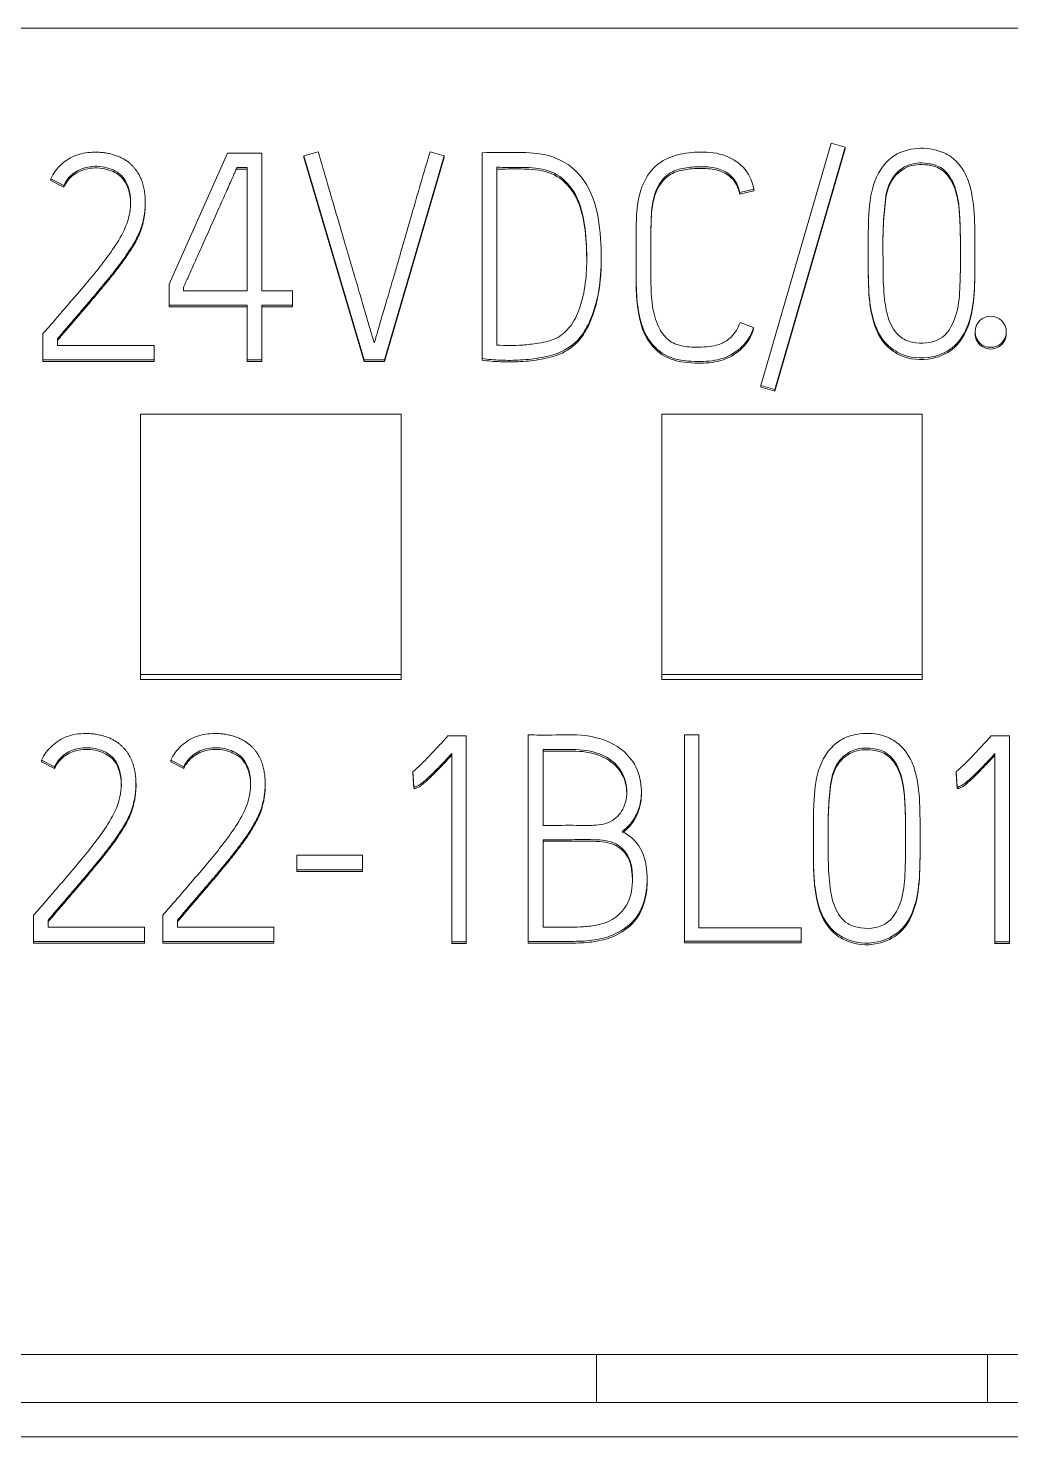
# Model space of a CAD drawing. Header units: millimetres. Extents: x 4137 to 6698, y 1400 to 3585.
# Drawn here: x 6193.38 to 6200.93, y 3361.98 to 3372.79 of the extents above; entities that cross this region are included whole.
import ezdxf

# ---------------------------------------------------------------- set-up
doc = ezdxf.new("R2010")
doc.units = ezdxf.units.MM
doc.layers.add('000-PI-Oprema', color=30, linetype='Continuous', lineweight=5)

msp = doc.modelspace()

# ---------------------------------------------------------------- linework, layer by layer
at = {"layer": '000-PI-Oprema', "color": 0, "linetype": 'ByBlock', "lineweight": 0}
for p, q in [((6211.648, 3372.791), (6186.848, 3372.791)), ((6199.548, 3371.908), (6199.009, 3370.048)), ((6199.117, 3370.017), (6199.656, 3371.877)), ((6199.656, 3371.877), (6199.548, 3371.908)), ((6199.656, 3371.877), (6199.656, 3371.864)), ((6194.914, 3371.831), (6194.466, 3370.827)), ((6195.178, 3371.831), (6194.914, 3371.831)), ((6195.178, 3370.774), (6195.178, 3371.831)), ((6195.611, 3371.842), (6195.502, 3371.811)), ((6195.502, 3371.811), (6195.964, 3370.244)), ((6195.502, 3371.811), (6195.502, 3371.798)), ((6195.502, 3371.798), (6195.964, 3370.231)), ((6196.119, 3370.244), (6196.579, 3371.811)), ((6196.119, 3370.231), (6196.579, 3371.798)), ((6196.579, 3371.811), (6196.47, 3371.842)), ((6196.579, 3371.811), (6196.579, 3371.798)), ((6196.869, 3371.835), (6196.869, 3370.255)), ((6199.117, 3370.004), (6199.656, 3371.864)), ((6194.987, 3371.721), (6194.987, 3371.708)), ((6194.987, 3371.721), (6195.065, 3371.721)), ((6194.987, 3371.708), (6195.065, 3371.708)), ((6195.065, 3371.721), (6195.065, 3370.774)), ((6196.982, 3371.723), (6196.982, 3370.358)), ((6193.558, 3371.635), (6193.558, 3371.622)), ((6193.658, 3371.584), (6193.558, 3371.635)), ((6193.658, 3371.571), (6193.558, 3371.622)), ((6193.658, 3371.584), (6193.658, 3371.571)), ((6198.955, 3371.555), (6198.847, 3371.529)), ((6198.955, 3371.555), (6198.955, 3371.543)), ((6194.284, 3371.442), (6194.284, 3371.455)), ((6198.955, 3371.543), (6198.847, 3371.516)), ((6198.847, 3371.529), (6198.847, 3371.516)), ((6198.052, 3371.194), (6198.052, 3371.181)), ((6199.833, 3371.124), (6199.833, 3371.111)), ((6197.784, 3371.017), (6197.784, 3371.03)), ((6198.052, 3371.059), (6198.052, 3371.072)), ((6200.652, 3371.08), (6200.652, 3371.093)), ((6194.466, 3370.827), (6194.466, 3370.664)), ((6194.577, 3370.774), (6194.577, 3370.803)), ((6194.577, 3370.79), (6194.58, 3370.797)), ((6198.051, 3370.894), (6198.051, 3370.881)), ((6195.065, 3370.774), (6194.577, 3370.774)), ((6195.414, 3370.774), (6195.178, 3370.774)), ((6195.414, 3370.664), (6195.414, 3370.774)), ((6194.466, 3370.664), (6194.466, 3370.651)), ((6194.466, 3370.664), (6195.065, 3370.664)), ((6194.466, 3370.651), (6195.065, 3370.651)), ((6195.065, 3370.664), (6195.065, 3370.244)), ((6195.178, 3370.244), (6195.178, 3370.664)), ((6195.178, 3370.664), (6195.414, 3370.664)), ((6195.178, 3370.651), (6195.414, 3370.651)), ((6195.414, 3370.664), (6195.414, 3370.651)), ((6198.849, 3370.532), (6198.953, 3370.494)), ((6198.953, 3370.494), (6198.953, 3370.482)), ((6193.498, 3370.244), (6193.498, 3370.446)), ((6193.609, 3370.406), (6193.609, 3370.354)), ((6200.653, 3370.46), (6200.653, 3370.447)), ((6200.893, 3370.447), (6200.893, 3370.46)), ((6193.609, 3370.354), (6194.351, 3370.354)), ((6194.351, 3370.354), (6194.351, 3370.244)), ((6196.869, 3370.255), (6196.869, 3370.242)), ((6193.498, 3370.244), (6193.498, 3370.231)), ((6194.351, 3370.244), (6193.498, 3370.244)), ((6194.351, 3370.231), (6193.498, 3370.231)), ((6194.351, 3370.244), (6194.351, 3370.231)), ((6195.065, 3370.244), (6195.178, 3370.244)), ((6195.065, 3370.244), (6195.065, 3370.231)), ((6195.065, 3370.231), (6195.178, 3370.231)), ((6195.178, 3370.244), (6195.178, 3370.231)), ((6195.964, 3370.244), (6196.119, 3370.244)), ((6195.964, 3370.244), (6195.964, 3370.231)), ((6195.964, 3370.231), (6196.119, 3370.231)), ((6196.119, 3370.244), (6196.119, 3370.231)), ((6199.009, 3370.048), (6199.117, 3370.017)), ((6199.009, 3370.048), (6199.009, 3370.035)), ((6199.009, 3370.035), (6199.117, 3370.004)), ((6199.117, 3370.017), (6199.117, 3370.004)), ((6194.248, 3369.827), (6194.248, 3367.828)), ((6196.248, 3369.827), (6194.248, 3369.827)), ((6196.248, 3367.828), (6196.248, 3369.827)), ((6198.248, 3369.827), (6198.248, 3367.828)), ((6200.248, 3369.827), (6198.248, 3369.827)), ((6200.248, 3367.828), (6200.248, 3369.827)), ((6194.248, 3367.828), (6196.248, 3367.828)), ((6194.248, 3367.828), (6194.248, 3367.79)), ((6194.248, 3367.79), (6196.248, 3367.79)), ((6196.248, 3367.828), (6196.248, 3367.79)), ((6198.248, 3367.828), (6198.248, 3367.79)), ((6198.248, 3367.828), (6200.248, 3367.828)), ((6198.248, 3367.79), (6200.248, 3367.79)), ((6200.248, 3367.828), (6200.248, 3367.79)), ((6196.607, 3367.358), (6196.747, 3367.358)), ((6196.747, 3367.358), (6196.747, 3365.778)), ((6197.224, 3365.78), (6197.224, 3367.365)), ((6198.424, 3367.365), (6198.424, 3365.782)), ((6198.534, 3367.365), (6198.424, 3367.365)), ((6198.534, 3365.884), (6198.534, 3367.365)), ((6200.777, 3367.358), (6200.917, 3367.358)), ((6200.917, 3367.358), (6200.917, 3365.778)), ((6196.636, 3365.778), (6196.636, 3367.222)), ((6197.337, 3367.253), (6197.337, 3366.671)), ((6200.806, 3365.778), (6200.806, 3367.222)), ((6193.487, 3367.171), (6193.487, 3367.158)), ((6193.587, 3367.12), (6193.487, 3367.171)), ((6193.587, 3367.108), (6193.487, 3367.158)), ((6193.587, 3367.12), (6193.587, 3367.108)), ((6194.479, 3367.171), (6194.479, 3367.158)), ((6194.579, 3367.12), (6194.479, 3367.171)), ((6194.579, 3367.108), (6194.479, 3367.158)), ((6194.579, 3367.12), (6194.579, 3367.108)), ((6196.338, 3367.084), (6196.338, 3367.071)), ((6196.345, 3366.966), (6196.338, 3367.084)), ((6196.345, 3366.954), (6196.338, 3367.071)), ((6200.508, 3367.084), (6200.508, 3367.071)), ((6200.515, 3366.966), (6200.508, 3367.084)), ((6200.515, 3366.954), (6200.508, 3367.071)), ((6194.213, 3366.979), (6194.213, 3366.992)), ((6195.204, 3366.979), (6195.204, 3366.992)), ((6196.345, 3366.966), (6196.345, 3366.954)), ((6198.092, 3366.916), (6198.092, 3366.937)), ((6200.515, 3366.966), (6200.515, 3366.954)), ((6199.412, 3366.631), (6199.412, 3366.618)), ((6200.231, 3366.587), (6200.231, 3366.6)), ((6197.337, 3366.561), (6197.337, 3365.89)), ((6195.446, 3366.443), (6195.446, 3366.33)), ((6195.952, 3366.443), (6195.446, 3366.443)), ((6195.952, 3366.33), (6195.952, 3366.443)), ((6195.446, 3366.33), (6195.446, 3366.318)), ((6195.446, 3366.33), (6195.952, 3366.33)), ((6195.446, 3366.318), (6195.952, 3366.318)), ((6195.952, 3366.33), (6195.952, 3366.318)), ((6198.137, 3366.245), (6198.137, 3366.257)), ((6193.427, 3365.78), (6193.427, 3365.982)), ((6193.538, 3365.943), (6193.538, 3365.89)), ((6194.419, 3365.78), (6194.419, 3365.982)), ((6194.53, 3365.943), (6194.53, 3365.89)), ((6193.538, 3365.89), (6194.279, 3365.89)), ((6194.279, 3365.89), (6194.279, 3365.78)), ((6194.53, 3365.89), (6195.271, 3365.89)), ((6195.271, 3365.89), (6195.271, 3365.78)), ((6199.318, 3365.884), (6198.534, 3365.884)), ((6199.318, 3365.782), (6199.318, 3365.884)), ((6193.427, 3365.78), (6193.427, 3365.767)), ((6194.279, 3365.78), (6193.427, 3365.78)), ((6194.279, 3365.767), (6193.427, 3365.767)), ((6194.279, 3365.78), (6194.279, 3365.767)), ((6194.419, 3365.78), (6194.419, 3365.767)), ((6195.271, 3365.78), (6194.419, 3365.78)), ((6195.271, 3365.767), (6194.419, 3365.767)), ((6195.271, 3365.78), (6195.271, 3365.767)), ((6196.747, 3365.778), (6196.636, 3365.778)), ((6196.636, 3365.778), (6196.636, 3365.765)), ((6196.747, 3365.765), (6196.636, 3365.765)), ((6196.747, 3365.778), (6196.747, 3365.765)), ((6197.224, 3365.78), (6197.224, 3365.767)), ((6198.424, 3365.782), (6198.424, 3365.769)), ((6198.424, 3365.782), (6199.318, 3365.782)), ((6198.424, 3365.769), (6199.318, 3365.769)), ((6199.318, 3365.782), (6199.318, 3365.769)), ((6200.806, 3365.778), (6200.806, 3365.765)), ((6200.917, 3365.778), (6200.806, 3365.778)), ((6200.917, 3365.765), (6200.806, 3365.765)), ((6200.917, 3365.778), (6200.917, 3365.765)), ((6211.648, 3362.608), (6186.848, 3362.608)), ((6197.748, 3362.608), (6197.748, 3362.24)), ((6200.748, 3362.608), (6200.748, 3362.24)), ((6211.748, 3362.24), (6186.748, 3362.24)), ((6211.748, 3361.977), (6186.748, 3361.977))]:
    msp.add_line(p, q, dxfattribs=at)
msp.add_ellipse((6200.773, 3370.46), major_axis=(-0.12, 0), ratio=0.991902, dxfattribs=at)
msp.add_ellipse((6200.773, 3370.447), major_axis=(-0.12, 0), ratio=0.991902, start_param=0, end_param=3.141593, dxfattribs=at)
for points, knots in [([(6200.163, 3371.862), (6200.12, 3371.854), (6199.996, 3371.814), (6199.862, 3371.622), (6199.83, 3371.324), (6199.834, 3371.027), (6199.833, 3370.772), (6199.863, 3370.562), (6199.923, 3370.397), (6200.104, 3370.263), (6200.307, 3370.244), (6200.511, 3370.339), (6200.621, 3370.533), (6200.652, 3370.766), (6200.652, 3371.021), (6200.653, 3371.275), (6200.641, 3371.488), (6200.588, 3371.673), (6200.497, 3371.799), (6200.337, 3371.871), (6200.226, 3371.874), (6200.163, 3371.862)], [0, 0, 0, 0, 0.03125, 0.09375, 0.15625, 0.25, 0.3125, 0.34375, 0.40625, 0.4375, 0.5, 0.546875, 0.59375, 0.65625, 0.71875, 0.78125, 0.84375, 0.875, 0.921875, 0.953125, 1, 1, 1, 1]), ([(6193.558, 3371.635), (6193.578, 3371.678), (6193.634, 3371.753), (6193.756, 3371.827), (6193.864, 3371.841), (6193.939, 3371.838), (6193.979, 3371.834), (6194.015, 3371.827), (6194.048, 3371.817), (6194.078, 3371.806), (6194.105, 3371.794), (6194.13, 3371.78), (6194.152, 3371.765), (6194.171, 3371.749), (6194.187, 3371.732), (6194.202, 3371.715), (6194.22, 3371.693), (6194.239, 3371.663), (6194.257, 3371.624), (6194.269, 3371.583), (6194.278, 3371.541), (6194.283, 3371.499), (6194.284, 3371.458), (6194.283, 3371.419), (6194.28, 3371.381), (6194.274, 3371.344), (6194.267, 3371.309), (6194.258, 3371.275), (6194.244, 3371.236), (6194.224, 3371.19), (6194.195, 3371.135), (6194.158, 3371.077), (6194.114, 3371.014), (6194.065, 3370.948), (6194.01, 3370.879), (6193.951, 3370.807), (6193.887, 3370.731), (6193.821, 3370.653), (6193.751, 3370.573), (6193.681, 3370.49), (6193.633, 3370.434), (6193.609, 3370.406)], [0, 0, 0, 0, 0.061339, 0.118477, 0.180647, 0.199061, 0.216082, 0.231833, 0.246526, 0.260308, 0.273254, 0.285426, 0.29689, 0.307753, 0.31802, 0.327627, 0.336606, 0.355189, 0.37361, 0.392165, 0.410785, 0.42927, 0.447741, 0.464235, 0.480574, 0.496814, 0.51268, 0.527892, 0.542508, 0.566365, 0.593275, 0.623397, 0.656474, 0.692185, 0.730563, 0.771282, 0.814001, 0.858722, 0.904903, 0.951996, 1, 1, 1, 1]), ([(6196.042, 3370.376), (6196.039, 3370.382), (6196.034, 3370.399), (6196.024, 3370.431), (6196.012, 3370.473), (6195.996, 3370.526), (6195.978, 3370.587), (6195.959, 3370.654), (6195.937, 3370.727), (6195.915, 3370.806), (6195.89, 3370.889), (6195.865, 3370.975), (6195.839, 3371.063), (6195.8, 3371.193), (6195.749, 3371.37), (6195.681, 3371.601), (6195.635, 3371.76), (6195.611, 3371.842)], [0, 0, 0, 0, 0.013272, 0.034859, 0.06476, 0.101229, 0.142516, 0.188621, 0.238884, 0.292645, 0.349905, 0.409112, 0.468717, 0.528719, 0.675164, 0.832258, 1, 1, 1, 1]), ([(6196.47, 3371.842), (6196.445, 3371.76), (6196.399, 3371.601), (6196.331, 3371.37), (6196.28, 3371.193), (6196.243, 3371.063), (6196.218, 3370.975), (6196.193, 3370.889), (6196.168, 3370.806), (6196.145, 3370.727), (6196.123, 3370.654), (6196.103, 3370.587), (6196.085, 3370.526), (6196.07, 3370.473), (6196.058, 3370.431), (6196.049, 3370.399), (6196.044, 3370.382), (6196.042, 3370.376)], [0, 0, 0, 0, 0.167989, 0.325145, 0.471471, 0.531274, 0.590769, 0.649955, 0.70726, 0.76111, 0.811506, 0.857719, 0.899023, 0.935417, 0.96522, 0.986746, 1, 1, 1, 1]), ([(6196.869, 3370.255), (6196.916, 3370.248), (6197.015, 3370.24), (6197.167, 3370.241), (6197.319, 3370.259), (6197.479, 3370.296), (6197.614, 3370.391), (6197.693, 3370.527), (6197.749, 3370.68), (6197.785, 3370.885), (6197.786, 3371.153), (6197.753, 3371.449), (6197.611, 3371.716), (6197.36, 3371.836), (6197.112, 3371.837), (6196.951, 3371.839), (6196.869, 3371.835)], [0, 0, 0, 0, 0.048928, 0.10152, 0.156673, 0.206259, 0.270351, 0.31956, 0.366981, 0.439378, 0.534587, 0.645045, 0.746603, 0.832762, 0.916147, 1, 1, 1, 1]), ([(6198.953, 3370.494), (6198.946, 3370.469), (6198.919, 3370.406), (6198.833, 3370.305), (6198.681, 3370.234), (6198.491, 3370.229), (6198.291, 3370.25), (6198.129, 3370.395), (6198.068, 3370.591), (6198.049, 3370.8), (6198.053, 3371.011), (6198.051, 3371.216), (6198.054, 3371.421), (6198.097, 3371.616), (6198.213, 3371.757), (6198.361, 3371.824), (6198.527, 3371.845), (6198.715, 3371.835), (6198.889, 3371.733), (6198.941, 3371.623), (6198.955, 3371.555)], [0, 0, 0, 0, 0.023749, 0.063372, 0.118592, 0.172501, 0.236244, 0.297229, 0.359591, 0.421629, 0.490644, 0.554667, 0.610982, 0.680492, 0.733777, 0.772528, 0.826559, 0.886213, 0.942216, 1, 1, 1, 1]), ([(6193.498, 3370.446), (6193.528, 3370.48), (6193.583, 3370.543), (6193.666, 3370.639), (6193.761, 3370.749), (6193.866, 3370.871), (6193.974, 3371.007), (6194.074, 3371.147), (6194.159, 3371.306), (6194.183, 3371.488), (6194.131, 3371.659), (6193.985, 3371.731), (6193.849, 3371.736), (6193.725, 3371.683), (6193.677, 3371.622), (6193.658, 3371.584)], [0, 0, 0, 0, 0.068794, 0.128406, 0.193582, 0.291346, 0.373604, 0.45943, 0.554437, 0.645803, 0.738171, 0.803969, 0.878932, 0.940491, 1, 1, 1, 1]), ([(6194.171, 3371.438), (6194.171, 3371.45), (6194.168, 3371.525), (6194.131, 3371.647), (6193.985, 3371.718), (6193.849, 3371.724), (6193.725, 3371.671), (6193.677, 3371.609), (6193.658, 3371.571)], [0, 0, 0, 0, 0.051721, 0.299015, 0.475174, 0.675868, 0.840679, 1, 1, 1, 1]), ([(6194.577, 3370.803), (6194.578, 3370.806), (6194.584, 3370.817), (6194.594, 3370.84), (6194.611, 3370.876), (6194.632, 3370.923), (6194.656, 3370.977), (6194.683, 3371.038), (6194.713, 3371.104), (6194.744, 3371.174), (6194.777, 3371.246), (6194.809, 3371.319), (6194.841, 3371.39), (6194.871, 3371.458), (6194.899, 3371.521), (6194.925, 3371.579), (6194.947, 3371.629), (6194.965, 3371.67), (6194.978, 3371.7), (6194.985, 3371.715), (6194.987, 3371.721)], [0, 0, 0, 0, 0.010734, 0.036404, 0.077011, 0.128795, 0.187998, 0.254619, 0.326966, 0.403344, 0.483752, 0.564544, 0.642072, 0.716335, 0.785641, 0.848294, 0.904294, 0.950045, 0.981947, 1, 1, 1, 1]), ([(6196.982, 3370.358), (6197.049, 3370.353), (6197.155, 3370.354), (6197.313, 3370.372), (6197.455, 3370.403), (6197.567, 3370.516), (6197.634, 3370.671), (6197.67, 3370.858), (6197.675, 3371.079), (6197.661, 3371.31), (6197.594, 3371.537), (6197.433, 3371.698), (6197.241, 3371.725), (6197.094, 3371.722), (6197.012, 3371.723), (6196.982, 3371.723)], [0, 0, 0, 0, 0.085013, 0.135874, 0.205821, 0.265138, 0.333279, 0.422662, 0.50952, 0.618636, 0.722487, 0.80996, 0.894466, 0.962458, 1, 1, 1, 1]), ([(6197.672, 3371.012), (6197.672, 3371.025), (6197.671, 3371.121), (6197.661, 3371.297), (6197.594, 3371.525), (6197.433, 3371.685), (6197.241, 3371.712), (6197.094, 3371.71), (6197.012, 3371.71), (6196.982, 3371.71)], [0, 0, 0, 0, 0.030851, 0.246457, 0.451657, 0.624495, 0.791473, 0.92582, 1, 1, 1, 1]), ([(6198.847, 3371.529), (6198.836, 3371.58), (6198.8, 3371.656), (6198.681, 3371.721), (6198.559, 3371.73), (6198.44, 3371.723), (6198.317, 3371.696), (6198.213, 3371.593), (6198.167, 3371.426), (6198.165, 3371.245), (6198.166, 3371.05), (6198.164, 3370.856), (6198.169, 3370.667), (6198.21, 3370.508), (6198.288, 3370.391), (6198.415, 3370.341), (6198.554, 3370.341), (6198.689, 3370.351), (6198.796, 3370.425), (6198.834, 3370.487), (6198.849, 3370.532)], [0, 0, 0, 0, 0.052928, 0.097969, 0.144851, 0.190624, 0.232935, 0.284925, 0.348337, 0.424764, 0.49245, 0.572241, 0.64631, 0.708712, 0.757514, 0.801091, 0.856423, 0.915681, 0.949914, 1, 1, 1, 1]), ([(6198.847, 3371.516), (6198.836, 3371.568), (6198.8, 3371.644), (6198.681, 3371.708), (6198.559, 3371.717), (6198.44, 3371.71), (6198.317, 3371.683), (6198.213, 3371.58), (6198.167, 3371.414), (6198.165, 3371.232), (6198.166, 3371.062), (6198.165, 3370.958), (6198.165, 3370.913)], [0, 0, 0, 0, 0.097342, 0.180178, 0.266401, 0.350584, 0.428399, 0.524015, 0.640638, 0.781197, 0.905681, 1, 1, 1, 1]), ([(6200.389, 3371.721), (6200.359, 3371.739), (6200.27, 3371.762), (6200.124, 3371.754), (6199.982, 3371.62), (6199.957, 3371.422), (6199.944, 3371.215), (6199.947, 3371.038), (6199.947, 3370.862), (6199.955, 3370.704), (6199.989, 3370.531), (6200.073, 3370.406), (6200.233, 3370.361), (6200.424, 3370.389), (6200.526, 3370.609), (6200.541, 3370.846), (6200.541, 3371.095), (6200.539, 3371.322), (6200.524, 3371.498), (6200.48, 3371.634), (6200.419, 3371.703), (6200.389, 3371.721)], [0, 0, 0, 0, 0.03125, 0.078125, 0.125, 0.1875, 0.25, 0.3125, 0.34375, 0.40625, 0.453125, 0.5, 0.53125, 0.59375, 0.65625, 0.71875, 0.8125, 0.875, 0.921875, 0.96875, 1, 1, 1, 1]), ([(6200.389, 3371.708), (6200.359, 3371.727), (6200.27, 3371.75), (6200.124, 3371.742), (6199.982, 3371.608), (6199.957, 3371.409), (6199.946, 3371.245), (6199.946, 3371.148), (6199.946, 3371.122)], [0, 0, 0, 0, 0.114194, 0.285486, 0.456777, 0.685166, 0.913555, 1, 1, 1, 1]), ([(6200.541, 3371.034), (6200.541, 3371.062), (6200.541, 3371.16), (6200.539, 3371.31), (6200.524, 3371.485), (6200.48, 3371.621), (6200.419, 3371.69), (6200.389, 3371.708)], [0, 0, 0, 0, 0.115044, 0.410029, 0.631268, 0.852507, 1, 1, 1, 1]), ([(6194.284, 3371.444), (6194.284, 3371.444), (6194.284, 3371.431), (6194.283, 3371.406), (6194.28, 3371.368), (6194.274, 3371.332), (6194.267, 3371.296), (6194.258, 3371.262), (6194.244, 3371.223), (6194.224, 3371.177), (6194.195, 3371.122), (6194.158, 3371.064), (6194.114, 3371.002), (6194.065, 3370.936), (6194.01, 3370.866), (6193.951, 3370.794), (6193.887, 3370.719), (6193.821, 3370.64), (6193.751, 3370.56), (6193.681, 3370.477), (6193.633, 3370.422), (6193.609, 3370.394)], [0, 0, 0, 0, 0.000351, 0.030208, 0.059783, 0.089178, 0.117897, 0.145433, 0.17189, 0.215074, 0.263783, 0.318309, 0.378181, 0.442821, 0.512289, 0.585996, 0.663321, 0.744272, 0.827864, 0.913107, 1, 1, 1, 1]), ([(6196.869, 3370.242), (6196.916, 3370.236), (6197.015, 3370.228), (6197.167, 3370.228), (6197.319, 3370.246), (6197.479, 3370.283), (6197.614, 3370.378), (6197.693, 3370.514), (6197.749, 3370.667), (6197.778, 3370.837), (6197.784, 3370.962), (6197.784, 3371.017)], [0, 0, 0, 0, 0.098443, 0.204258, 0.315227, 0.414995, 0.543949, 0.642959, 0.738369, 0.884032, 1, 1, 1, 1]), ([(6199.833, 3371.111), (6199.833, 3371.065), (6199.834, 3370.934), (6199.833, 3370.76), (6199.863, 3370.55), (6199.923, 3370.384), (6200.104, 3370.25), (6200.307, 3370.232), (6200.511, 3370.326), (6200.621, 3370.52), (6200.652, 3370.754), (6200.652, 3370.947), (6200.652, 3371.056), (6200.652, 3371.08)], [0, 0, 0, 0, 0.065476, 0.18556, 0.245602, 0.365686, 0.425728, 0.545812, 0.635875, 0.725938, 0.846022, 0.966106, 1, 1, 1, 1]), ([(6198.953, 3370.482), (6198.946, 3370.457), (6198.919, 3370.393), (6198.833, 3370.293), (6198.681, 3370.221), (6198.491, 3370.217), (6198.291, 3370.237), (6198.129, 3370.383), (6198.068, 3370.579), (6198.052, 3370.747), (6198.051, 3370.848), (6198.051, 3370.881)], [0, 0, 0, 0, 0.052439, 0.139927, 0.261857, 0.380889, 0.521635, 0.656293, 0.793992, 0.930972, 1, 1, 1, 1]), ([(6193.487, 3367.171), (6193.506, 3367.214), (6193.563, 3367.289), (6193.684, 3367.364), (6193.793, 3367.378), (6193.868, 3367.375), (6193.907, 3367.371), (6193.943, 3367.363), (6193.976, 3367.354), (6194.006, 3367.343), (6194.034, 3367.33), (6194.058, 3367.316), (6194.08, 3367.301), (6194.099, 3367.285), (6194.116, 3367.268), (6194.131, 3367.252), (6194.149, 3367.229), (6194.167, 3367.199), (6194.185, 3367.16), (6194.198, 3367.119), (6194.206, 3367.078), (6194.211, 3367.035), (6194.213, 3366.994), (6194.212, 3366.955), (6194.208, 3366.918), (6194.203, 3366.881), (6194.195, 3366.845), (6194.186, 3366.811), (6194.173, 3366.772), (6194.153, 3366.726), (6194.123, 3366.672), (6194.086, 3366.613), (6194.043, 3366.551), (6193.994, 3366.485), (6193.939, 3366.416), (6193.879, 3366.343), (6193.816, 3366.268), (6193.749, 3366.19), (6193.68, 3366.109), (6193.609, 3366.027), (6193.562, 3365.971), (6193.538, 3365.943)], [0, 0, 0, 0, 0.061339, 0.118477, 0.180647, 0.199061, 0.216082, 0.231833, 0.246526, 0.260308, 0.273254, 0.285426, 0.29689, 0.307753, 0.31802, 0.327627, 0.336606, 0.355189, 0.37361, 0.392165, 0.410785, 0.42927, 0.447741, 0.464235, 0.480574, 0.496814, 0.51268, 0.527892, 0.542508, 0.566365, 0.593275, 0.623397, 0.656474, 0.692185, 0.730563, 0.771282, 0.814001, 0.858722, 0.904903, 0.951996, 1, 1, 1, 1]), ([(6194.479, 3367.171), (6194.498, 3367.214), (6194.555, 3367.289), (6194.676, 3367.364), (6194.785, 3367.378), (6194.86, 3367.375), (6194.899, 3367.371), (6194.935, 3367.363), (6194.968, 3367.354), (6194.998, 3367.343), (6195.026, 3367.33), (6195.05, 3367.316), (6195.072, 3367.301), (6195.091, 3367.285), (6195.108, 3367.268), (6195.123, 3367.252), (6195.141, 3367.229), (6195.159, 3367.199), (6195.177, 3367.16), (6195.19, 3367.119), (6195.198, 3367.078), (6195.203, 3367.035), (6195.205, 3366.994), (6195.204, 3366.955), (6195.2, 3366.918), (6195.195, 3366.881), (6195.187, 3366.845), (6195.178, 3366.811), (6195.165, 3366.772), (6195.145, 3366.726), (6195.115, 3366.672), (6195.078, 3366.613), (6195.035, 3366.551), (6194.985, 3366.485), (6194.931, 3366.416), (6194.871, 3366.343), (6194.808, 3366.268), (6194.741, 3366.19), (6194.672, 3366.109), (6194.601, 3366.027), (6194.554, 3365.971), (6194.53, 3365.943)], [0, 0, 0, 0, 0.061339, 0.118477, 0.180647, 0.199061, 0.216082, 0.231833, 0.246526, 0.260308, 0.273254, 0.285426, 0.29689, 0.307753, 0.31802, 0.327627, 0.336606, 0.355189, 0.37361, 0.392165, 0.410785, 0.42927, 0.447741, 0.464235, 0.480574, 0.496814, 0.51268, 0.527892, 0.542508, 0.566365, 0.593275, 0.623397, 0.656474, 0.692185, 0.730563, 0.771282, 0.814001, 0.858722, 0.904903, 0.951996, 1, 1, 1, 1]), ([(6196.338, 3367.084), (6196.357, 3367.099), (6196.402, 3367.139), (6196.469, 3367.209), (6196.54, 3367.284), (6196.586, 3367.335), (6196.607, 3367.358)], [0, 0, 0, 0, 0.194145, 0.465142, 0.75263, 1, 1, 1, 1]), ([(6197.224, 3367.365), (6197.283, 3367.365), (6197.429, 3367.362), (6197.662, 3367.376), (6197.897, 3367.304), (6198.052, 3367.149), (6198.102, 3366.968), (6198.084, 3366.806), (6198.021, 3366.692), (6197.97, 3366.643), (6197.945, 3366.625)], [0, 0, 0, 0, 0.121799, 0.300471, 0.478612, 0.608153, 0.736749, 0.853072, 0.938599, 1, 1, 1, 1]), ([(6199.742, 3367.369), (6199.699, 3367.361), (6199.575, 3367.321), (6199.441, 3367.129), (6199.409, 3366.831), (6199.413, 3366.535), (6199.412, 3366.28), (6199.442, 3366.07), (6199.502, 3365.905), (6199.684, 3365.77), (6199.886, 3365.752), (6200.09, 3365.847), (6200.2, 3366.04), (6200.231, 3366.274), (6200.231, 3366.528), (6200.232, 3366.782), (6200.22, 3366.995), (6200.167, 3367.181), (6200.076, 3367.306), (6199.916, 3367.379), (6199.805, 3367.381), (6199.742, 3367.369)], [0, 0, 0, 0, 0.03125, 0.09375, 0.15625, 0.25, 0.3125, 0.34375, 0.40625, 0.4375, 0.5, 0.546875, 0.59375, 0.65625, 0.71875, 0.78125, 0.84375, 0.875, 0.921875, 0.953125, 1, 1, 1, 1]), ([(6200.508, 3367.084), (6200.527, 3367.099), (6200.572, 3367.139), (6200.639, 3367.209), (6200.71, 3367.284), (6200.756, 3367.335), (6200.777, 3367.358)], [0, 0, 0, 0, 0.194145, 0.465142, 0.75263, 1, 1, 1, 1]), ([(6193.427, 3365.982), (6193.457, 3366.016), (6193.512, 3366.08), (6193.595, 3366.175), (6193.69, 3366.286), (6193.794, 3366.408), (6193.902, 3366.544), (6194.003, 3366.683), (6194.088, 3366.842), (6194.112, 3367.025), (6194.06, 3367.196), (6193.914, 3367.267), (6193.778, 3367.273), (6193.653, 3367.22), (6193.605, 3367.158), (6193.587, 3367.12)], [0, 0, 0, 0, 0.068794, 0.128406, 0.193582, 0.291346, 0.373604, 0.45943, 0.554437, 0.645803, 0.738171, 0.803969, 0.878932, 0.940491, 1, 1, 1, 1]), ([(6194.1, 3366.974), (6194.1, 3366.987), (6194.097, 3367.061), (6194.06, 3367.183), (6193.914, 3367.254), (6193.778, 3367.26), (6193.653, 3367.207), (6193.605, 3367.145), (6193.587, 3367.108)], [0, 0, 0, 0, 0.051721, 0.299015, 0.475174, 0.675868, 0.840679, 1, 1, 1, 1]), ([(6194.419, 3365.982), (6194.448, 3366.016), (6194.504, 3366.08), (6194.587, 3366.175), (6194.682, 3366.286), (6194.786, 3366.408), (6194.894, 3366.544), (6194.995, 3366.683), (6195.08, 3366.842), (6195.104, 3367.025), (6195.052, 3367.196), (6194.906, 3367.267), (6194.77, 3367.273), (6194.645, 3367.22), (6194.597, 3367.158), (6194.579, 3367.12)], [0, 0, 0, 0, 0.068794, 0.128406, 0.193582, 0.291346, 0.373604, 0.45943, 0.554437, 0.645803, 0.738171, 0.803969, 0.878932, 0.940491, 1, 1, 1, 1]), ([(6195.092, 3366.974), (6195.092, 3366.987), (6195.089, 3367.061), (6195.052, 3367.183), (6194.906, 3367.254), (6194.77, 3367.26), (6194.645, 3367.207), (6194.597, 3367.145), (6194.579, 3367.108)], [0, 0, 0, 0, 0.051721, 0.299015, 0.475174, 0.675868, 0.840679, 1, 1, 1, 1]), ([(6196.636, 3367.222), (6196.618, 3367.203), (6196.585, 3367.167), (6196.539, 3367.119), (6196.5, 3367.08), (6196.467, 3367.048), (6196.439, 3367.022), (6196.416, 3367.002), (6196.397, 3366.987), (6196.382, 3366.977), (6196.37, 3366.971), (6196.36, 3366.968), (6196.352, 3366.967), (6196.347, 3366.966), (6196.345, 3366.966)], [0, 0, 0, 0, 0.200504, 0.370797, 0.510902, 0.6264, 0.722885, 0.800448, 0.861213, 0.907383, 0.939504, 0.963232, 0.983337, 1, 1, 1, 1]), ([(6197.337, 3366.671), (6197.385, 3366.671), (6197.471, 3366.671), (6197.6, 3366.672), (6197.73, 3366.667), (6197.874, 3366.69), (6197.973, 3366.813), (6197.988, 3366.957), (6197.944, 3367.099), (6197.829, 3367.205), (6197.656, 3367.259), (6197.488, 3367.251), (6197.377, 3367.253), (6197.337, 3367.253)], [0, 0, 0, 0, 0.089881, 0.159215, 0.241238, 0.333496, 0.41712, 0.515535, 0.593949, 0.688978, 0.794399, 0.924872, 1, 1, 1, 1]), ([(6197.979, 3366.915), (6197.979, 3366.928), (6197.976, 3366.983), (6197.944, 3367.087), (6197.829, 3367.192), (6197.656, 3367.247), (6197.488, 3367.238), (6197.377, 3367.24), (6197.337, 3367.24)], [0, 0, 0, 0, 0.046506, 0.200835, 0.387866, 0.595348, 0.852137, 1, 1, 1, 1]), ([(6199.968, 3367.228), (6199.938, 3367.247), (6199.849, 3367.27), (6199.703, 3367.262), (6199.561, 3367.128), (6199.536, 3366.929), (6199.523, 3366.722), (6199.526, 3366.545), (6199.526, 3366.37), (6199.534, 3366.211), (6199.568, 3366.039), (6199.652, 3365.914), (6199.812, 3365.868), (6200.003, 3365.896), (6200.105, 3366.116), (6200.12, 3366.354), (6200.12, 3366.602), (6200.118, 3366.83), (6200.103, 3367.005), (6200.059, 3367.141), (6199.998, 3367.21), (6199.968, 3367.228)], [0, 0, 0, 0, 0.03125, 0.078125, 0.125, 0.1875, 0.25, 0.3125, 0.34375, 0.40625, 0.453125, 0.5, 0.53125, 0.59375, 0.65625, 0.71875, 0.8125, 0.875, 0.921875, 0.96875, 1, 1, 1, 1]), ([(6199.968, 3367.216), (6199.938, 3367.234), (6199.849, 3367.257), (6199.703, 3367.249), (6199.561, 3367.115), (6199.536, 3366.916), (6199.525, 3366.752), (6199.525, 3366.656), (6199.525, 3366.629)], [0, 0, 0, 0, 0.114194, 0.285486, 0.456777, 0.685166, 0.913555, 1, 1, 1, 1]), ([(6200.806, 3367.222), (6200.788, 3367.203), (6200.755, 3367.167), (6200.709, 3367.119), (6200.67, 3367.08), (6200.637, 3367.048), (6200.609, 3367.022), (6200.586, 3367.002), (6200.567, 3366.987), (6200.552, 3366.977), (6200.54, 3366.971), (6200.53, 3366.968), (6200.522, 3366.967), (6200.517, 3366.966), (6200.515, 3366.966)], [0, 0, 0, 0, 0.200504, 0.370797, 0.510902, 0.6264, 0.722885, 0.800448, 0.861213, 0.907383, 0.939504, 0.963232, 0.983337, 1, 1, 1, 1]), ([(6196.636, 3367.209), (6196.618, 3367.19), (6196.585, 3367.155), (6196.539, 3367.107), (6196.5, 3367.067), (6196.467, 3367.035), (6196.439, 3367.009), (6196.416, 3366.989), (6196.397, 3366.974), (6196.382, 3366.964), (6196.37, 3366.958), (6196.36, 3366.956), (6196.352, 3366.954), (6196.347, 3366.954), (6196.345, 3366.954)], [0, 0, 0, 0, 0.200504, 0.370797, 0.510902, 0.6264, 0.722885, 0.800448, 0.861213, 0.907383, 0.939504, 0.963232, 0.983337, 1, 1, 1, 1]), ([(6200.12, 3366.542), (6200.12, 3366.569), (6200.12, 3366.667), (6200.118, 3366.817), (6200.103, 3366.993), (6200.059, 3367.128), (6199.998, 3367.197), (6199.968, 3367.216)], [0, 0, 0, 0, 0.115044, 0.410029, 0.631268, 0.852507, 1, 1, 1, 1]), ([(6200.806, 3367.209), (6200.788, 3367.19), (6200.755, 3367.155), (6200.709, 3367.107), (6200.67, 3367.067), (6200.637, 3367.035), (6200.609, 3367.009), (6200.586, 3366.989), (6200.567, 3366.974), (6200.552, 3366.964), (6200.54, 3366.958), (6200.53, 3366.956), (6200.522, 3366.954), (6200.517, 3366.954), (6200.515, 3366.954)], [0, 0, 0, 0, 0.200504, 0.370797, 0.510902, 0.6264, 0.722885, 0.800448, 0.861213, 0.907383, 0.939504, 0.963232, 0.983337, 1, 1, 1, 1]), ([(6194.213, 3366.981), (6194.213, 3366.98), (6194.213, 3366.968), (6194.212, 3366.942), (6194.208, 3366.905), (6194.203, 3366.868), (6194.195, 3366.833), (6194.186, 3366.799), (6194.173, 3366.76), (6194.153, 3366.714), (6194.123, 3366.659), (6194.086, 3366.6), (6194.043, 3366.538), (6193.994, 3366.472), (6193.939, 3366.403), (6193.879, 3366.331), (6193.816, 3366.255), (6193.749, 3366.177), (6193.68, 3366.096), (6193.609, 3366.014), (6193.562, 3365.958), (6193.538, 3365.93)], [0, 0, 0, 0, 0.000351, 0.030208, 0.059783, 0.089178, 0.117897, 0.145433, 0.17189, 0.215074, 0.263783, 0.318309, 0.378181, 0.442821, 0.512289, 0.585996, 0.663321, 0.744272, 0.827864, 0.913107, 1, 1, 1, 1]), ([(6195.204, 3366.981), (6195.204, 3366.98), (6195.205, 3366.968), (6195.204, 3366.942), (6195.2, 3366.905), (6195.195, 3366.868), (6195.187, 3366.833), (6195.178, 3366.799), (6195.165, 3366.76), (6195.145, 3366.714), (6195.115, 3366.659), (6195.078, 3366.6), (6195.035, 3366.538), (6194.985, 3366.472), (6194.931, 3366.403), (6194.871, 3366.331), (6194.808, 3366.255), (6194.741, 3366.177), (6194.672, 3366.096), (6194.601, 3366.014), (6194.554, 3365.958), (6194.53, 3365.93)], [0, 0, 0, 0, 0.000351, 0.030208, 0.059783, 0.089178, 0.117897, 0.145433, 0.17189, 0.215074, 0.263783, 0.318309, 0.378181, 0.442821, 0.512289, 0.585996, 0.663321, 0.744272, 0.827864, 0.913107, 1, 1, 1, 1]), ([(6198.092, 3366.919), (6198.092, 3366.872), (6198.079, 3366.785), (6198.021, 3366.679), (6197.97, 3366.631), (6197.945, 3366.613)], [0, 0, 0, 0, 0.39415, 0.746816, 1, 1, 1, 1]), ([(6197.945, 3366.625), (6197.999, 3366.595), (6198.097, 3366.513), (6198.144, 3366.316), (6198.131, 3366.119), (6198.052, 3365.932), (6197.892, 3365.828), (6197.727, 3365.785), (6197.567, 3365.779), (6197.398, 3365.78), (6197.282, 3365.78), (6197.224, 3365.78)], [0, 0, 0, 0, 0.103943, 0.238103, 0.352261, 0.47238, 0.599265, 0.688206, 0.785795, 0.892897, 1, 1, 1, 1]), ([(6199.412, 3366.618), (6199.412, 3366.572), (6199.413, 3366.441), (6199.412, 3366.267), (6199.442, 3366.057), (6199.502, 3365.892), (6199.684, 3365.757), (6199.886, 3365.739), (6200.09, 3365.834), (6200.2, 3366.027), (6200.231, 3366.261), (6200.231, 3366.455), (6200.231, 3366.563), (6200.231, 3366.587)], [0, 0, 0, 0, 0.065476, 0.18556, 0.245602, 0.365686, 0.425728, 0.545812, 0.635875, 0.725938, 0.846022, 0.966106, 1, 1, 1, 1]), ([(6197.337, 3365.89), (6197.376, 3365.89), (6197.48, 3365.891), (6197.621, 3365.888), (6197.773, 3365.904), (6197.908, 3365.959), (6198.017, 3366.101), (6198.029, 3366.271), (6198.008, 3366.432), (6197.894, 3366.552), (6197.717, 3366.564), (6197.532, 3366.56), (6197.402, 3366.561), (6197.337, 3366.561)], [0, 0, 0, 0, 0.066156, 0.175169, 0.23737, 0.32413, 0.412445, 0.52466, 0.605148, 0.683631, 0.78156, 0.89078, 1, 1, 1, 1]), ([(6198.023, 3366.241), (6198.023, 3366.253), (6198.021, 3366.313), (6198.008, 3366.419), (6197.894, 3366.54), (6197.717, 3366.552), (6197.532, 3366.548), (6197.402, 3366.549), (6197.337, 3366.549)], [0, 0, 0, 0, 0.039686, 0.202294, 0.36085, 0.558693, 0.779347, 1, 1, 1, 1]), ([(6198.137, 3366.246), (6198.137, 3366.2), (6198.125, 3366.091), (6198.052, 3365.919), (6197.892, 3365.815), (6197.727, 3365.772), (6197.567, 3365.766), (6197.398, 3365.768), (6197.282, 3365.767), (6197.224, 3365.767)], [0, 0, 0, 0, 0.115677, 0.279669, 0.452899, 0.574324, 0.707557, 0.853779, 1, 1, 1, 1])]:
    msp.add_open_spline(points, degree=3, knots=knots, dxfattribs=at)

doc.saveas('drawing.dxf')
